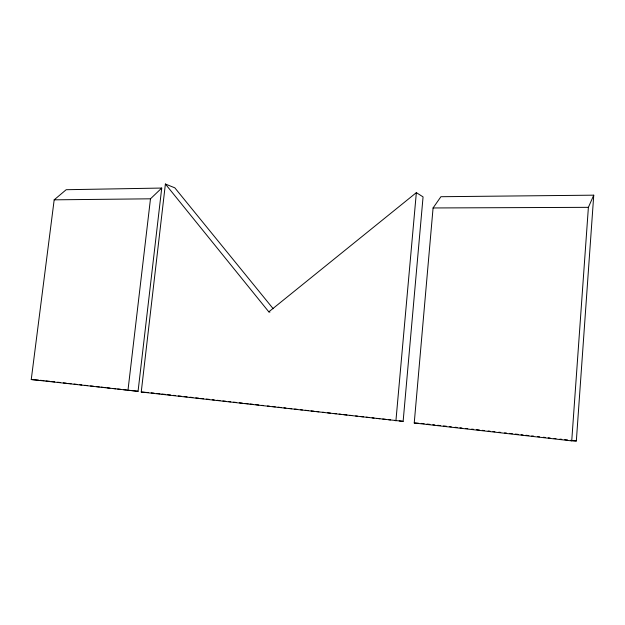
<?xml version="1.0" encoding="UTF-8"?>
<svg xmlns="http://www.w3.org/2000/svg" width="625" height="625" viewBox="0 0 625 625"><rect width="100%" height="100%" fill="white"/><g stroke="black" fill="none" stroke-linecap="round" stroke-linejoin="round"><path stroke-width="0.94" d="M571.734 440.875L588.391 207.336L593.75 195.172L440.914 196.711L433.078 207.961L414.234 423L571.734 440.875L576.336 440.969L593.75 195.172M395.906 420.922L416.352 192.641L423.062 196.891L403.133 421.352L141.242 392.016L165.391 184.031L174.82 187.828L273.188 308.727M138.062 391.32L161.734 188.055L66.188 189.711L54.18 199.836L31.25 379.531L138.062 391.32L129.336 390.336M127.953 390.508L150.477 198.812L161.734 188.055M165.391 184.031L268.82 311.852L416.352 192.641M54.18 199.836L150.477 198.812M433.078 207.961L588.391 207.336M414.234 423L418.594 423.25M141.242 392.016L142.508 392.117M143.141 392.164L148.148 392.57M31.25 379.531L38.461 380.141M40.266 380.297L44.008 380.664M45.945 380.891L49.82 381.328M51.766 381.547L54.672 381.875M57.578 382.203L60.492 382.531M63.398 382.867L66.305 383.195M68.25 383.414L71.156 383.742M74.062 384.07L76.977 384.398M79.883 384.734L81.82 384.953M84.734 385.281L87.641 385.609M90.547 385.938L93.461 386.266M96.367 386.602L99.273 386.93M101.219 387.148L105.094 387.586M107.031 387.805L109.945 388.133M112.852 388.469L115.766 388.797M117.703 389.016L120.609 389.344M123.516 389.672L126.43 390.008M151.234 392.812L154.141 393.141M157.055 393.477L159.961 393.805M161.898 394.023L165.773 394.461M167.711 394.68L170.617 395.008M173.523 395.336L175.461 395.555M178.367 395.891L181.273 396.219M184.18 396.547L187.086 396.875M189.992 397.203L192.898 397.531M195.805 397.859L198.711 398.195M200.648 398.414L203.555 398.742M206.461 399.07L209.367 399.398M212.273 399.727L214.211 399.945M217.117 400.281L220.023 400.609M222.93 400.938L225.836 401.266M228.742 401.594L230.68 401.813M233.586 402.141L236.492 402.469M239.398 402.805L242.305 403.133M245.211 403.461L248.117 403.789M250.055 404.008L252.961 404.336M255.867 404.664L258.781 405M261.688 405.328L263.625 405.547M267.5 405.984L269.438 406.203M272.344 406.531L275.25 406.859M278.156 407.195L281.062 407.523M283.969 407.852L285.906 408.07M288.812 408.398L291.719 408.727M294.625 409.055L297.531 409.383M300.438 409.719L302.375 409.938M305.281 410.266L308.188 410.594M311.094 410.922L314 411.25M316.906 411.578L318.844 411.805M322.719 412.242L324.656 412.461M327.562 412.789L330.469 413.117M333.375 413.445L336.281 413.773M339.188 414.109L341.125 414.328M344.031 414.656L346.938 414.984M349.844 415.312L351.781 415.531M355.656 415.969L357.594 416.188M360.508 416.523L363.414 416.852M366.32 417.18L369.227 417.508M372.133 417.836L374.07 418.055M376.977 418.383L379.883 418.719M382.789 419.047L385.695 419.375M388.602 419.703L390.539 419.922M394.414 420.359L396.352 420.578M399.258 420.914L403.133 421.352M421.211 423.398L424.125 423.727M427.031 424.055L429.938 424.383M432.844 424.719L434.789 424.937M437.695 425.266L440.602 425.594M443.516 425.922L446.422 426.25M449.328 426.586L451.266 426.805M455.148 427.242L457.086 427.461M459.992 427.789L461.93 428.008M465.812 428.453L467.75 428.672M471.633 429.109L473.57 429.328M476.477 429.656L479.383 429.984M482.297 430.32L484.234 430.539M488.109 430.977L490.047 431.195M492.961 431.523L494.898 431.742M498.773 432.188L500.719 432.406M504.594 432.844L506.531 433.063M509.438 433.391L512.352 433.719M515.258 434.055L518.164 434.383M521.078 434.711L523.016 434.93M525.922 435.258L528.828 435.586M531.742 435.922L533.68 436.141M537.555 436.578L539.5 436.797M543.375 437.234L545.312 437.453M548.219 437.789L550.164 438.008M554.039 438.445L555.977 438.664M559.859 439.102L561.797 439.32M564.703 439.656L567.609 439.984M570.523 440.312L576.336 440.969M268.82 311.852L269.914 312.125"/></g></svg>
